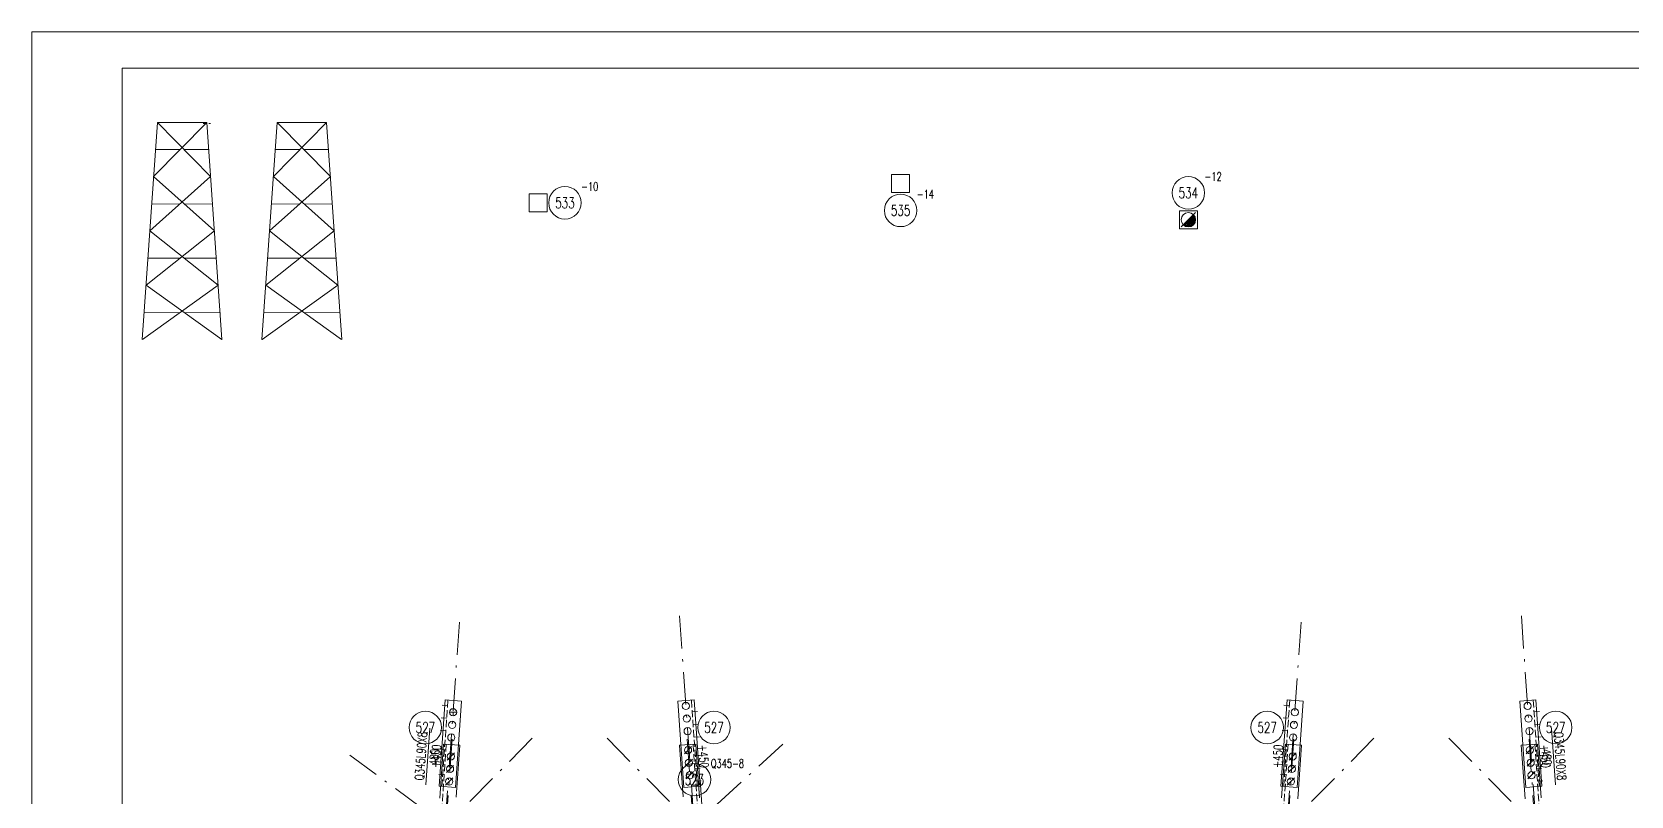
# Model space of a CAD drawing. Extents: x 0 to 841, y 0 to 5426.
# Drawn here: x 0 to 443, y 2194.3 to 2406 of the extents above; entities that cross this region are included whole.
import ezdxf
from ezdxf.enums import TextEntityAlignment as Align

# ---------------------------------------------------------------- set-up
doc = ezdxf.new("R2010")
doc.units = 0
doc.header["$MEASUREMENT"] = 0
doc.linetypes.add('Dash', pattern=[2.75, 2, -0.75])
doc.linetypes.add('DashDot', pattern=[15.6, 9, -3, 0.6, -3])
doc.layers.get('0').update_dxf_attribs({"linetype": 'CONTINUOUS', "lineweight": 25})
doc.styles.get("Standard").update_dxf_attribs({"font": 'simplex.shx', "width": 0.7, "height": 3, "bigfont": 'gbhzfs.shx'})

# ---------------------------------------------------------------- blocks, each defined once
blk = doc.blocks.new('M20X55S')
at = {"color": 3, "linetype": 'Continuous', "lineweight": 13}
blk.add_line((-1, -1), (1, 1), dxfattribs=at)
blk.add_circle((0, 0), 1, dxfattribs=at)
blk = doc.blocks.new('M20X45S')
at = {"color": 3, "linetype": 'Continuous', "lineweight": 13}
blk.add_circle((0, 0), 1, dxfattribs=at)
blk = doc.blocks.new('StepBolt')
at = {"color": 3, "linetype": 'Continuous', "lineweight": 13}
for p, q in [((-1, 0), (1, 0)), ((0, 0), (0, -1))]:
    blk.add_line(p, q, dxfattribs=at)
blk.add_circle((0, 0), 1, dxfattribs=at)
blk = doc.blocks.new('M16X50S')
at = {"color": 3, "linetype": 'Continuous', "lineweight": 13}
blk.add_line((-1, -1), (1, 1), dxfattribs=at)
blk.add_circle((0, 0), 1, dxfattribs=at)
for radius in [0.9, 0.8, 0.7, 0.6, 0.5, 0.4, 0.3, 0.2, 0.1]:
    blk.add_arc((0, 0), radius, 225, 45, dxfattribs=at)

msp = doc.modelspace()

# ---------------------------------------------------------------- linework, layer by layer
at = {"color": 7, "linetype": 'Continuous', "lineweight": 18}
for p, q in [((0, 2406), (841, 2406)), ((0, 1812), (0, 2406)), ((25, 2396), (831, 2396)), ((25, 1822), (25, 2396))]:
    msp.add_line(p, q, dxfattribs=at)
at = {"color": 7, "linetype": 'Continuous', "lineweight": 0}
for p, q in [((34.74, 2380.95), (30.54, 2320.8)), ((48.44, 2380.95), (33.69, 2365.91)), ((34.74, 2380.95), (49.49, 2365.91)), ((34.74, 2380.95), (48.44, 2380.95)), ((47.94, 2380.63), (47.44, 2380.63)), ((48.44, 2380.95), (52.64, 2320.8)), ((48.96, 2380.64), (49.45, 2380.64)), ((67.92, 2380.95), (63.72, 2320.8)), ((81.62, 2380.95), (66.87, 2365.91)), ((67.92, 2380.95), (82.67, 2365.91)), ((67.92, 2380.95), (81.62, 2380.95)), ((81.62, 2380.95), (85.82, 2320.8)), ((34.22, 2373.43), (41.03, 2373.39)), ((48.97, 2373.43), (42.15, 2373.39)), ((67.4, 2373.43), (74.21, 2373.39)), ((82.15, 2373.43), (75.33, 2373.39)), ((49.49, 2365.91), (32.64, 2350.87)), ((33.69, 2365.91), (50.54, 2350.87)), ((82.67, 2365.91), (65.82, 2350.87)), ((66.87, 2365.91), (83.72, 2350.87)), ((33.17, 2358.39), (40.99, 2358.33)), ((50.02, 2358.39), (42.19, 2358.33)), ((66.35, 2358.39), (74.17, 2358.33)), ((83.2, 2358.39), (75.37, 2358.33)), ((50.54, 2350.87), (31.59, 2335.84)), ((32.64, 2350.87), (51.59, 2335.84)), ((83.72, 2350.87), (64.77, 2335.84)), ((65.82, 2350.87), (84.77, 2335.84)), ((32.12, 2343.36), (40.96, 2343.28)), ((51.07, 2343.36), (42.22, 2343.28)), ((65.3, 2343.36), (74.14, 2343.28)), ((84.25, 2343.36), (75.4, 2343.28)), ((51.59, 2335.84), (30.59, 2320.8)), ((31.59, 2335.84), (52.59, 2320.8)), ((84.77, 2335.84), (63.77, 2320.8)), ((64.77, 2335.84), (85.77, 2320.8)), ((31.07, 2328.32), (40.94, 2328.21)), ((52.12, 2328.32), (42.24, 2328.21)), ((64.25, 2328.32), (74.12, 2328.21)), ((85.3, 2328.32), (75.42, 2328.21))]:
    msp.add_line(p, q, dxfattribs=at)
at = {"color": 2, "linetype": 'DashDot', "lineweight": 0}
for p, q in [((118.39, 2242.42), (114.46, 2186.06)), ((179.4, 2244.17), (183.46, 2186.06)), ((351.59, 2242.42), (347.66, 2186.06)), ((412.6, 2244.17), (416.66, 2186.06)), ((116.38, 2210), (93.71, 1885.33)), ((138.57, 2210.28), (114.71, 2186.06)), ((159.35, 2210.28), (183.21, 2186.06)), ((181.54, 2210), (204.21, 1885.33)), ((207.97, 2208.66), (183.26, 2186.04)), ((349.58, 2210), (326.91, 1885.33)), ((371.77, 2210.28), (347.91, 2186.06)), ((392.54, 2210.28), (416.41, 2186.06)), ((414.73, 2210), (437.41, 1885.33)), ((88.08, 2205.56), (114.71, 2186.06))]:
    msp.add_line(p, q, dxfattribs=at)
at = {"color": 1, "linetype": 'Dash', "lineweight": 0}
for p, q in [((115.23, 2220.84), (113.56, 2196.92)), ((182.68, 2220.84), (184.35, 2196.92)), ((348.43, 2220.84), (346.76, 2196.92)), ((415.88, 2220.84), (417.55, 2196.92)), ((114.78, 2208.61), (93.64, 1905.88)), ((183.14, 2208.61), (204.28, 1905.88)), ((347.98, 2208.61), (326.84, 1905.88)), ((416.33, 2208.61), (437.47, 1905.88))]:
    msp.add_line(p, q, dxfattribs=at)
at = {"color": 7, "linetype": 'Continuous', "lineweight": 13}
for p, q in [((110.18, 2213.06), (109.08, 2197.35)), ((420.93, 2213.06), (422.03, 2197.35))]:
    msp.add_line(p, q, dxfattribs=at)
at = {"color": 6, "linetype": 'Continuous', "lineweight": 13}
msp.add_line((186.84, 2173.57), (185.08, 2198.74), dxfattribs=at)
at = {"color": 7, "linetype": 'Continuous', "lineweight": 0}
for points in [[(243.14, 2366.5), (238.14, 2366.5)], [(238.14, 2366.5), (238.14, 2361.5)], [(243.14, 2361.5), (243.14, 2366.5)], [(142.69, 2361.17), (137.69, 2361.17)], [(137.69, 2361.17), (137.69, 2356.17)], [(142.69, 2356.17), (142.69, 2361.17)], [(238.14, 2361.5), (243.14, 2361.5)], [(137.69, 2356.17), (142.69, 2356.17)], [(322.85, 2356.46), (317.85, 2356.46)], [(317.85, 2356.46), (317.85, 2351.46)], [(322.85, 2351.46), (322.85, 2356.46)], [(317.85, 2351.46), (322.85, 2351.46)], [(114.49, 2220.89), (112.82, 2196.97)], [(118.98, 2220.58), (114.49, 2220.89)], [(117.3, 2196.65), (118.98, 2220.58)], [(178.94, 2220.58), (183.43, 2220.89)], [(180.61, 2196.65), (178.94, 2220.58)], [(183.43, 2220.89), (185.1, 2196.97)], [(347.68, 2220.89), (346.01, 2196.97)], [(352.17, 2220.58), (347.68, 2220.89)], [(350.5, 2196.65), (352.17, 2220.58)], [(412.14, 2220.58), (416.63, 2220.89)], [(413.81, 2196.65), (412.14, 2220.58)], [(416.63, 2220.89), (418.3, 2196.97)], [(114.03, 2208.66), (112.99, 2193.7)], [(118.52, 2208.35), (114.03, 2208.66)], [(117.52, 2194), (118.52, 2208.35)], [(179.4, 2208.35), (183.89, 2208.66)], [(180.4, 2194.04), (179.4, 2208.35)], [(183.89, 2208.66), (184.92, 2193.78)], [(347.23, 2208.66), (346.19, 2193.78)], [(351.72, 2208.35), (347.23, 2208.66)], [(350.68, 2193.47), (351.72, 2208.35)], [(412.59, 2208.35), (417.08, 2208.66)], [(413.63, 2193.47), (412.59, 2208.35)], [(417.08, 2208.66), (418.12, 2193.78)], [(112.82, 2196.97), (117.3, 2196.65)], [(185.1, 2196.97), (180.61, 2196.65)], [(346.01, 2196.97), (350.5, 2196.65)], [(418.3, 2196.97), (413.81, 2196.65)]]:
    msp.add_lwpolyline(points, dxfattribs=at)
at = {"color": 3, "linetype": 'Continuous', "lineweight": 20}
for points in [[(113.63, 2219.45), (115.13, 2219.34)], [(346.83, 2219.45), (348.33, 2219.34)], [(113.39, 2215.96), (114.89, 2215.85)], [(184.41, 2217.7), (182.91, 2217.6)], [(346.59, 2215.96), (348.08, 2215.85)], [(417.6, 2217.7), (416.11, 2217.6)], [(113.15, 2212.47), (114.64, 2212.36)], [(184.65, 2214.21), (183.15, 2214.11)], [(184.89, 2210.72), (183.4, 2210.62)], [(346.34, 2212.47), (347.84, 2212.36)], [(417.85, 2214.21), (416.35, 2214.11)], [(418.09, 2210.72), (416.59, 2210.62)], [(113.18, 2207.22), (114.68, 2207.11)], [(346.38, 2207.22), (347.87, 2207.11)], [(111.72, 2204.31), (111.65, 2203.31)], [(111.69, 2203.81), (113.68, 2203.67)], [(184.86, 2205.47), (183.36, 2205.37)], [(185.1, 2201.98), (183.61, 2201.88)], [(346.13, 2203.73), (347.63, 2203.62)], [(418.06, 2205.47), (416.56, 2205.37)], [(418.3, 2201.98), (416.8, 2201.88)], [(112.69, 2200.23), (114.19, 2200.13)], [(185.35, 2198.49), (183.85, 2198.38)], [(345.89, 2200.23), (347.38, 2200.13)], [(418.55, 2198.49), (417.05, 2198.38)]]:
    msp.add_lwpolyline(points, dxfattribs=at)
at = {"color": 3, "linetype": 'Continuous', "lineweight": 13}
for centre in [(34.74, 2380.95), (34.74, 2380.95), (34.74, 2380.95), (47.44, 2380.63), (47.94, 2380.63), (48.44, 2380.95), (48.44, 2380.95), (48.44, 2380.95), (48.96, 2380.64), (49.45, 2380.64), (67.92, 2380.95), (67.92, 2380.95), (67.92, 2380.95), (81.62, 2380.95), (81.62, 2380.95), (81.62, 2380.95), (34.22, 2373.43), (41.03, 2373.39), (42.15, 2373.39), (48.97, 2373.43), (67.4, 2373.43), (74.21, 2373.39), (75.33, 2373.39), (82.15, 2373.43), (33.69, 2365.91), (33.69, 2365.91), (49.49, 2365.91), (49.49, 2365.91), (66.87, 2365.91), (66.87, 2365.91), (82.67, 2365.91), (82.67, 2365.91), (33.17, 2358.39), (40.99, 2358.33), (42.19, 2358.33), (50.02, 2358.39), (66.35, 2358.39), (74.17, 2358.33), (75.37, 2358.33), (83.2, 2358.39), (32.64, 2350.87), (32.64, 2350.87), (50.54, 2350.87), (50.54, 2350.87), (65.82, 2350.87), (65.82, 2350.87), (83.72, 2350.87), (83.72, 2350.87), (32.12, 2343.36), (51.07, 2343.36), (65.3, 2343.36), (84.25, 2343.36), (40.96, 2343.28), (42.22, 2343.28), (74.14, 2343.28), (75.4, 2343.28), (31.59, 2335.84), (31.59, 2335.84), (51.59, 2335.84), (51.59, 2335.84), (64.77, 2335.84), (64.77, 2335.84), (84.77, 2335.84), (84.77, 2335.84), (31.07, 2328.32), (40.94, 2328.21), (42.24, 2328.21), (52.12, 2328.32), (64.25, 2328.32), (74.12, 2328.21), (75.42, 2328.21), (85.3, 2328.32), (30.54, 2320.8), (30.59, 2320.8), (52.59, 2320.8), (52.64, 2320.8), (63.72, 2320.8), (63.77, 2320.8), (85.77, 2320.8), (85.82, 2320.8)]:
    msp.add_circle(centre, 0.01, dxfattribs=at)
at = {"color": 7, "linetype": 'Continuous', "lineweight": 13}
for centre in [(320.35, 2361.41), (147.64, 2358.67), (240.64, 2356.55), (108.99, 2213.26), (188.93, 2213.26), (342.19, 2213.26), (422.12, 2213.26), (183.54, 2198.82)]:
    msp.add_circle(centre, 4.5, dxfattribs=at)

# ---------------------------------------------------------------- block references
at = {"color": 3, "linetype": 'Continuous', "lineweight": 13, "xscale": 2.000000000000455, "yscale": 2.000000000000455, "zscale": 2.000000000000455}
msp.add_blockref('M16X50S', (320.35, 2353.96), dxfattribs=at)
at = {"color": 3, "linetype": 'Continuous', "lineweight": 13}
for name, p in [('M20X45S', (181.14, 2219.23)), ('M20X45S', (414.34, 2219.23)), ('M20X45S', (116.41, 2213.99)), ('StepBolt', (116.65, 2217.48)), ('M20X45S', (181.39, 2215.74)), ('M20X45S', (349.61, 2213.99)), ('M20X45S', (349.85, 2217.48)), ('M20X45S', (414.58, 2215.74)), ('M20X45S', (116.16, 2210.5)), ('M20X45S', (181.63, 2212.25)), ('M20X45S', (349.36, 2210.5)), ('M20X45S', (414.83, 2212.25)), ('M20X55S', (116.05, 2205.26)), ('M20X55S', (181.75, 2207.01)), ('M20X55S', (349.25, 2205.26)), ('M20X55S', (414.94, 2207.01)), ('M20X55S', (115.81, 2201.77)), ('M20X55S', (181.99, 2203.52)), ('M20X55S', (349, 2201.77)), ('M20X55S', (415.19, 2203.52)), ('M20X55S', (115.56, 2198.28)), ('M20X55S', (182.23, 2200.03)), ('M20X55S', (348.76, 2198.28)), ('M20X55S', (415.43, 2200.03))]:
    msp.add_blockref(name, p, dxfattribs=at)

# ---------------------------------------------------------------- texts
at = {"color": 7, "linetype": 'Continuous', "lineweight": 13, "width": 0.7}
for s, p in [('-12', (324.85, 2365.91)), ('-10', (152.14, 2363.17)), ('-14', (245.14, 2361.05)), ('Q345-8', (188.04, 2203.32))]:
    msp.add_text(s, height=2.4, dxfattribs=at).set_placement(p, align=Align.MIDDLE_LEFT)
for s, p in [('534', (320.35, 2361.41)), ('533', (147.64, 2358.67)), ('535', (240.64, 2356.55)), ('527', (108.99, 2213.26)), ('527', (188.93, 2213.26)), ('527', (342.19, 2213.26)), ('527', (422.12, 2213.26)), ('523', (183.54, 2198.82))]:
    msp.add_text(s, height=3, dxfattribs=at).set_placement(p, align=Align.MIDDLE_CENTER)
for s, rotation, p in [('Q345L90X8', 86.0055, (107.76, 2205.33)), ('Q345L90X8', 273.9945, (423.35, 2205.33)), ('480', 86.0055, (111.5, 2205.07)), ('+450', 86.0055, (111.92, 2205.3)), ('+450', 273.9945, (186, 2205.3)), ('+450', 86.0055, (345.11, 2205.3)), ('+450', 273.9945, (419.2, 2205.3)), ('480', 273.9945, (419.61, 2205.07))]:
    msp.add_text(s, height=2.5, rotation=rotation, dxfattribs=at).set_placement(p, align=Align.MIDDLE_CENTER)

doc.saveas('drawing.dxf')
